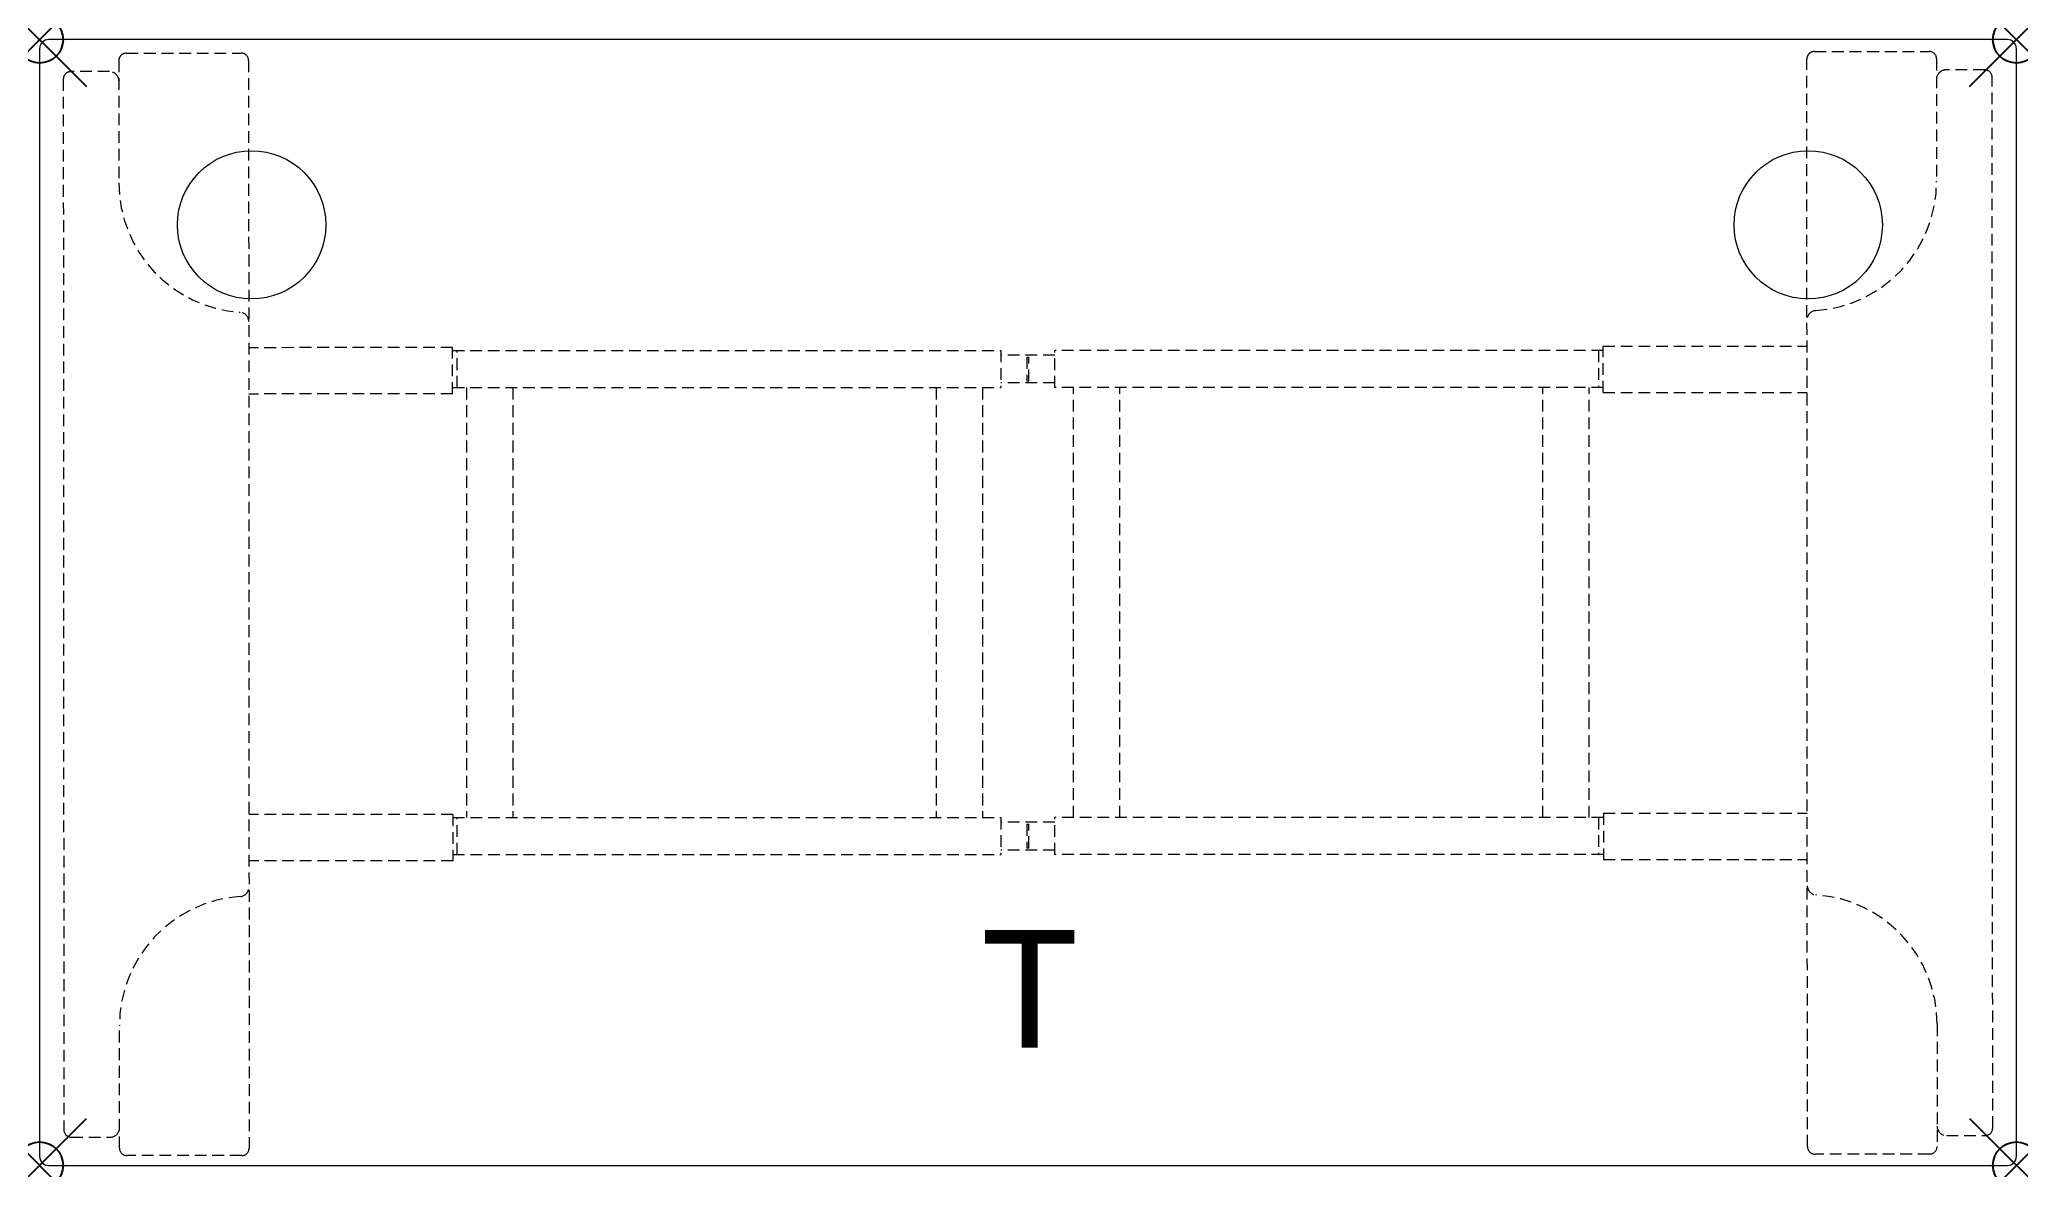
# Model space of a CAD drawing. Extents: x 0 to 42, y -23.9 to 0.
import ezdxf
from ezdxf.enums import TextEntityAlignment as Align

# ---------------------------------------------------------------- set-up
doc = ezdxf.new("R2010")
doc.units = 0
doc.header["$LTSCALE"] = 2
doc.header["$PDMODE"] = 35
doc.linetypes.add('HIDDEN2', pattern=[0.1875, 0.125, -0.0625])
doc.layers.add('AFUTL-P', color=2, linetype='Continuous')
doc.layers.add('AFUTL-P-TN', color=2, linetype='Continuous')
doc.styles.get("Standard").update_dxf_attribs({"font": 'monotxt.shx', "height": 2.5})

msp = doc.modelspace()

# ---------------------------------------------------------------- linework, layer by layer
at = {"layer": 'AFUTL-P', "lineweight": 0}
for p, q in [((41.803, 0), (0.197, 0)), ((0, -0.197), (0, -23.724)), ((42, -23.724), (42, -0.197)), ((0.197, -23.921), (41.803, -23.921))]:
    msp.add_line(p, q, dxfattribs=at)
at = {"layer": 'AFUTL-P', "linetype": 'Continuous', "lineweight": 0}
for p, q in [((41.803, 0), (0.197, 0)), ((0, -0.197), (0, -23.724)), ((42, -23.724), (42, -0.197)), ((0.197, -23.921), (41.803, -23.921))]:
    msp.add_line(p, q, dxfattribs=at)
at = {"layer": 'AFUTL-P', "linetype": 'HIDDEN2', "lineweight": 0}
for p, q in [((1.843, -0.288), (4.284, -0.287)), ((37.559, -23.522), (37.547, -0.412)), ((37.705, -0.254), (40.145, -0.253)), ((40.303, -0.41), (40.304, -3.009)), ((0.504, -0.84), (0.516, -23.163)), ((1.489, -0.682), (0.662, -0.682)), ((1.685, -0.446), (1.687, -3.044)), ((4.441, -0.444), (4.453, -23.554)), ((41.327, -0.646), (40.5, -0.646)), ((41.496, -23.126), (41.484, -0.803)), ((8.775, -6.544), (4.444, -6.547)), ((8.775, -7.529), (8.775, -6.544)), ((8.775, -6.608), (20.425, -6.608)), ((8.876, -7.396), (8.876, -6.608)), ((20.425, -6.608), (20.425, -7.396)), ((21.57, -6.707), (20.425, -6.707)), ((33.22, -6.608), (21.57, -6.608)), ((21.57, -7.396), (21.57, -6.608)), ((33.119, -6.608), (33.119, -7.396)), ((33.22, -6.516), (37.55, -6.514)), ((33.22, -7.5), (33.22, -6.516)), ((20.978, -6.747), (20.978, -7.257)), ((20.978, -6.747), (21.017, -6.747)), ((21.017, -7.257), (21.017, -6.747)), ((8.775, -7.529), (4.445, -7.531)), ((8.775, -7.396), (20.425, -7.396)), ((9.073, -7.396), (9.073, -16.53)), ((10.057, -7.396), (10.057, -16.53)), ((19.047, -7.396), (19.047, -16.53)), ((20.032, -7.396), (20.032, -16.53)), ((21.57, -7.297), (20.425, -7.297)), ((21.017, -7.257), (20.978, -7.257)), ((33.22, -7.396), (21.57, -7.396)), ((21.964, -16.53), (21.964, -7.396)), ((22.948, -16.53), (22.948, -7.396)), ((31.938, -16.53), (31.938, -7.396)), ((32.922, -16.53), (32.922, -7.396)), ((33.22, -7.5), (37.551, -7.498)), ((8.78, -16.466), (4.449, -16.468)), ((8.78, -16.466), (8.781, -17.45)), ((8.78, -16.53), (20.425, -16.53)), ((8.876, -17.317), (8.876, -16.53)), ((20.425, -16.53), (20.425, -17.317)), ((21.57, -16.628), (20.425, -16.628)), ((20.978, -16.669), (20.978, -17.178)), ((20.978, -16.669), (21.017, -16.669)), ((21.017, -17.178), (21.017, -16.669)), ((33.225, -16.53), (21.57, -16.53)), ((21.57, -17.317), (21.57, -16.53)), ((33.119, -16.53), (33.119, -17.317)), ((33.225, -16.437), (37.555, -16.435)), ((33.225, -16.437), (33.225, -17.422)), ((21.57, -17.219), (20.425, -17.219)), ((21.017, -17.178), (20.978, -17.178)), ((8.781, -17.45), (4.45, -17.452)), ((8.78, -17.317), (20.425, -17.317)), ((33.225, -17.317), (21.57, -17.317)), ((33.225, -17.422), (37.556, -17.419)), ((1.697, -23.556), (1.696, -20.957)), ((40.313, -20.922), (40.315, -23.52)), ((0.673, -23.32), (1.5, -23.32)), ((40.512, -23.284), (41.338, -23.284)), ((4.296, -23.712), (1.855, -23.713)), ((40.157, -23.678), (37.716, -23.679))]:
    msp.add_line(p, q, dxfattribs=at)
at = {"layer": 'AFUTL-P', "lineweight": 0}
for centre in [(4.505, -3.937), (37.576, -3.937)]:
    msp.add_circle(centre, 1.575, dxfattribs=at)
for centre, start, end in [((0.197, -0.197), 90, 180), ((41.803, -0.197), 0, 90), ((0.197, -23.724), 180, 270), ((41.803, -23.724), 270, 0)]:
    msp.add_arc(centre, 0.197, start, end, dxfattribs=at)
at = {"layer": 'AFUTL-P', "linetype": 'Continuous', "lineweight": 0}
for centre, start, end in [((0.197, -0.197), 90, 180), ((41.803, -0.197), 0, 90), ((0.197, -23.724), 180, 270), ((41.803, -23.724), 270, 0)]:
    msp.add_arc(centre, 0.197, start, end, dxfattribs=at)
at = {"layer": 'AFUTL-P', "linetype": 'HIDDEN2', "lineweight": 0}
for centre, radius, start, end in [((1.843, -0.446), 0.157, 90.0292, 180.0292), ((4.284, -0.444), 0.157, 0.0292, 90.0292), ((37.705, -0.412), 0.157, 90.0292, 180.0292), ((40.146, -0.41), 0.157, 0.0292, 90.0292), ((0.662, -0.84), 0.157, 90.0292, 180.0292), ((1.489, -0.879), 0.197, 0.0292, 90.0292), ((40.5, -0.843), 0.197, 90.0292, 180.0292), ((41.327, -0.803), 0.157, 0.0292, 90.0292), ((4.442, -3.043), 2.756, 180.0292, 266.2067), ((37.548, -3.01), 2.756, 273.8518, 0.0292), ((4.247, -5.989), 0.197, 0.0292, 86.2067), ((37.747, -5.956), 0.197, 93.8518, 180.0292), ((4.253, -18.01), 0.197, 273.8518, 0.0292), ((37.753, -17.977), 0.197, 180.0292, 266.2067), ((4.452, -20.956), 2.756, 93.8518, 180.0292), ((37.558, -20.923), 2.756, 0.0292, 86.2067), ((40.511, -23.087), 0.197, 180.0292, 270.0292), ((0.673, -23.163), 0.157, 180.0292, 270.0292), ((1.5, -23.123), 0.197, 270.0292, 0.0292), ((41.338, -23.126), 0.157, 270.0292, 0.0292), ((1.855, -23.556), 0.157, 180.0292, 270.0292), ((4.295, -23.555), 0.157, 270.0292, 0.0292), ((37.716, -23.522), 0.157, 180.0292, 270.0292), ((40.157, -23.521), 0.157, 270.0292, 0.0292)]:
    msp.add_arc(centre, radius, start, end, dxfattribs=at)
at = {"layer": 'AFUTL-P'}
for p in [(0, 0), (42, 0), (0, -23.921), (42, -23.921)]:
    msp.add_point(p, dxfattribs=at)

# ---------------------------------------------------------------- texts
at = {"layer": 'AFUTL-P-TN'}
msp.add_text('T', height=2.5, dxfattribs=at).set_placement((21.037, -21.421), align=Align.CENTER)

doc.saveas('drawing.dxf')
